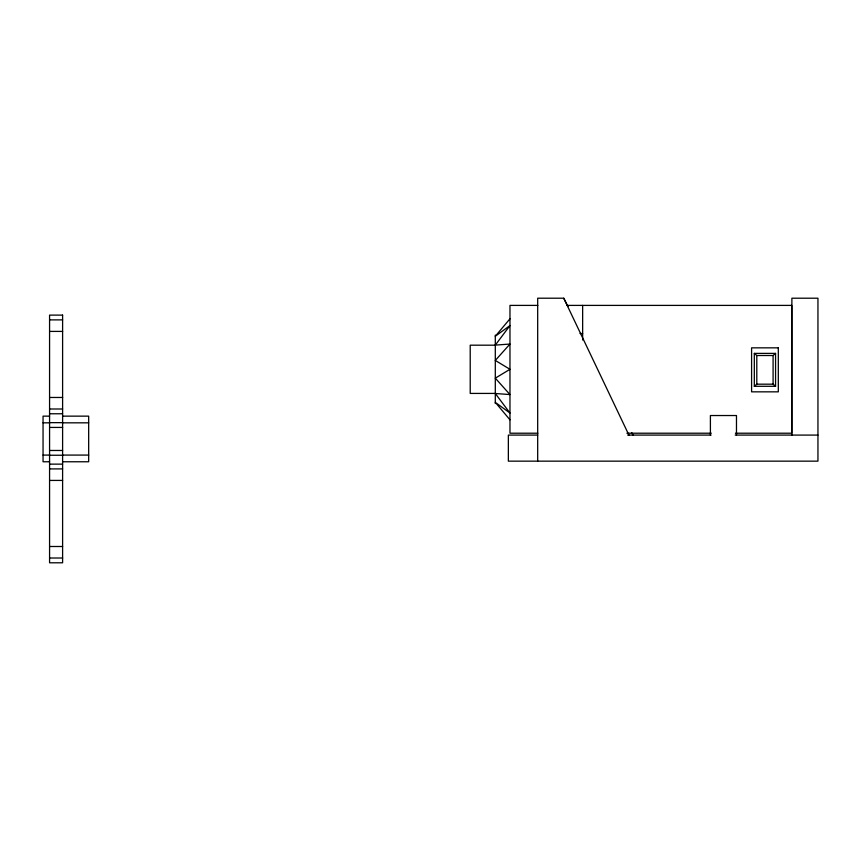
<?xml version="1.0" encoding="UTF-8"?>
<svg xmlns="http://www.w3.org/2000/svg" width="861" height="861" viewBox="0 0 861 861"><rect width="100%" height="100%" fill="white"/><g stroke="black" fill="none" stroke-linecap="round" stroke-linejoin="round"><path stroke-width="1.29" d="M509.97 318.796L495.301 336.253L509.97 325.566L495.301 345.11L509.97 344.045L495.301 360.447L509.97 369.304L495.301 378.162L509.97 394.564L495.301 393.499L509.97 413.054L495.301 402.356L509.97 419.824M754.322 353.387L756.797 355.507L773.092 355.507L775.567 353.387L775.567 386.298L754.322 386.298L754.322 353.387L775.567 353.387M754.322 386.298L756.797 384.178L773.092 384.178L775.567 386.298M567.969 306.538L563.751 298.207L537.684 298.207L537.684 461.152M537.834 305.397L509.97 305.397L509.97 433.212L537.834 433.212M567.001 305.397L791.733 305.397L791.733 433.212L735.445 433.212M49.572 319.883L62.605 319.883M49.572 331.41L62.605 331.41M580.034 333.498L582.649 333.498M495.301 345.186L470.214 345.186L470.214 393.423L495.301 393.423M49.572 397.47L62.605 397.47M49.572 408.997L62.605 408.997M49.572 413.764L62.605 413.764M49.572 416.143L43.05 416.143L43.05 461.765L49.572 461.765M62.605 416.143L88.672 416.143L88.672 461.765L62.605 461.765M49.572 422.654L62.605 422.654M43.05 422.826L49.572 422.826M62.605 422.826L88.672 422.826M49.572 427.433L62.605 427.433M626.873 433.212L711.315 433.212M537.684 435.085L508.356 435.085L508.356 461.152L817.95 461.152L817.95 298.207L791.883 298.207L791.883 435.085M627.658 435.085L711.078 435.085M735.186 435.085L817.95 435.085M49.572 450.475L62.605 450.475M43.05 455.082L49.572 455.082M62.605 455.082L88.672 455.082M49.572 455.243L62.605 455.243M49.572 464.133L62.605 464.133M49.572 468.911L62.605 468.911M49.572 480.427L62.605 480.427M49.572 546.498L62.605 546.498M49.572 558.014L62.605 558.014M631.78 432.706L632.986 435.085M563.751 298.207L628.928 435.085M773.092 355.507L773.092 384.178M756.797 355.507L756.797 384.178M736.478 435.085L736.478 415.529L710.4 415.529L710.4 435.085M582.649 305.397L582.649 340.02M495.301 335.09L495.301 403.529M62.605 315.115L49.572 315.115L49.572 562.793L62.605 562.793L62.605 315.115M778.312 347.844L751.588 347.844L751.588 391.841L778.312 391.841L778.312 347.844"/></g></svg>
